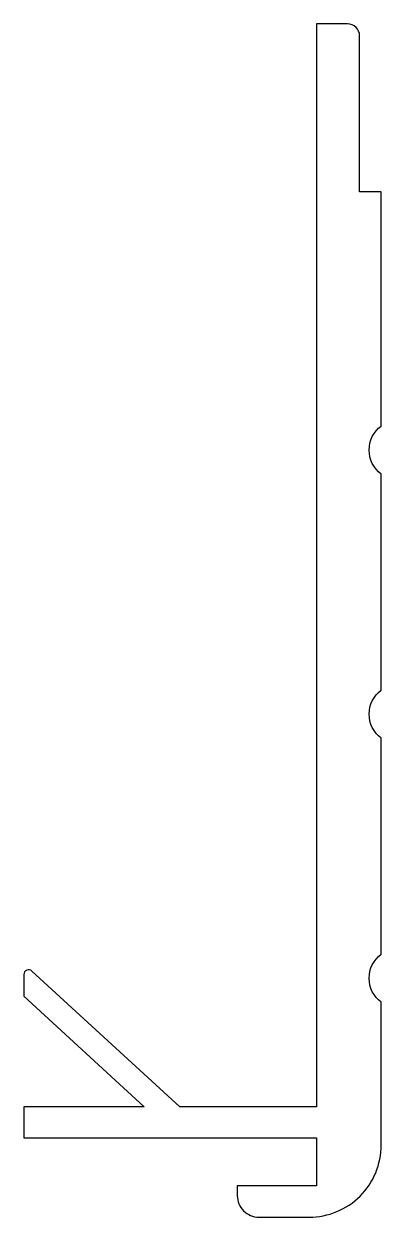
# Model space of a CAD drawing. Extents: x 1008.4 to 1023.3, y -42.8 to 6.9.
import ezdxf

# ---------------------------------------------------------------- set-up
doc = ezdxf.new("R2010")
doc.units = 0
doc.header["$LTSCALE"] = 15
doc.layers.get('0').update_dxf_attribs({"linetype": 'CONTINUOUS'})

msp = doc.modelspace()

# ---------------------------------------------------------------- linework, layer by layer
at = {"ltscale": 0.05}
msp.add_lwpolyline([(1023.324, -39.809), (1023.324, -33.859, -0.5), (1023.324, -31.859), (1023.324, -22.859, -0.5), (1023.324, -20.859), (1023.324, -11.859, -0.5), (1023.324, -9.859), (1023.324, -0.109), (1022.424, -0.109), (1022.424, 6.391, 0.414214), (1021.924, 6.891), (1020.624, 6.891), (1020.624, -38.209), (1014.924, -38.209), (1008.759, -32.559, 0.652514), (1008.424, -32.707), (1008.424, -33.609), (1013.444, -38.209), (1008.424, -38.209), (1008.424, -39.509), (1020.624, -39.509), (1020.624, -41.509), (1017.324, -41.509), (1017.324, -41.909, 0.414214), (1018.224, -42.809), (1020.324, -42.809, 0.414214)], format="xyb", close=True, dxfattribs=at)

doc.saveas('drawing.dxf')
